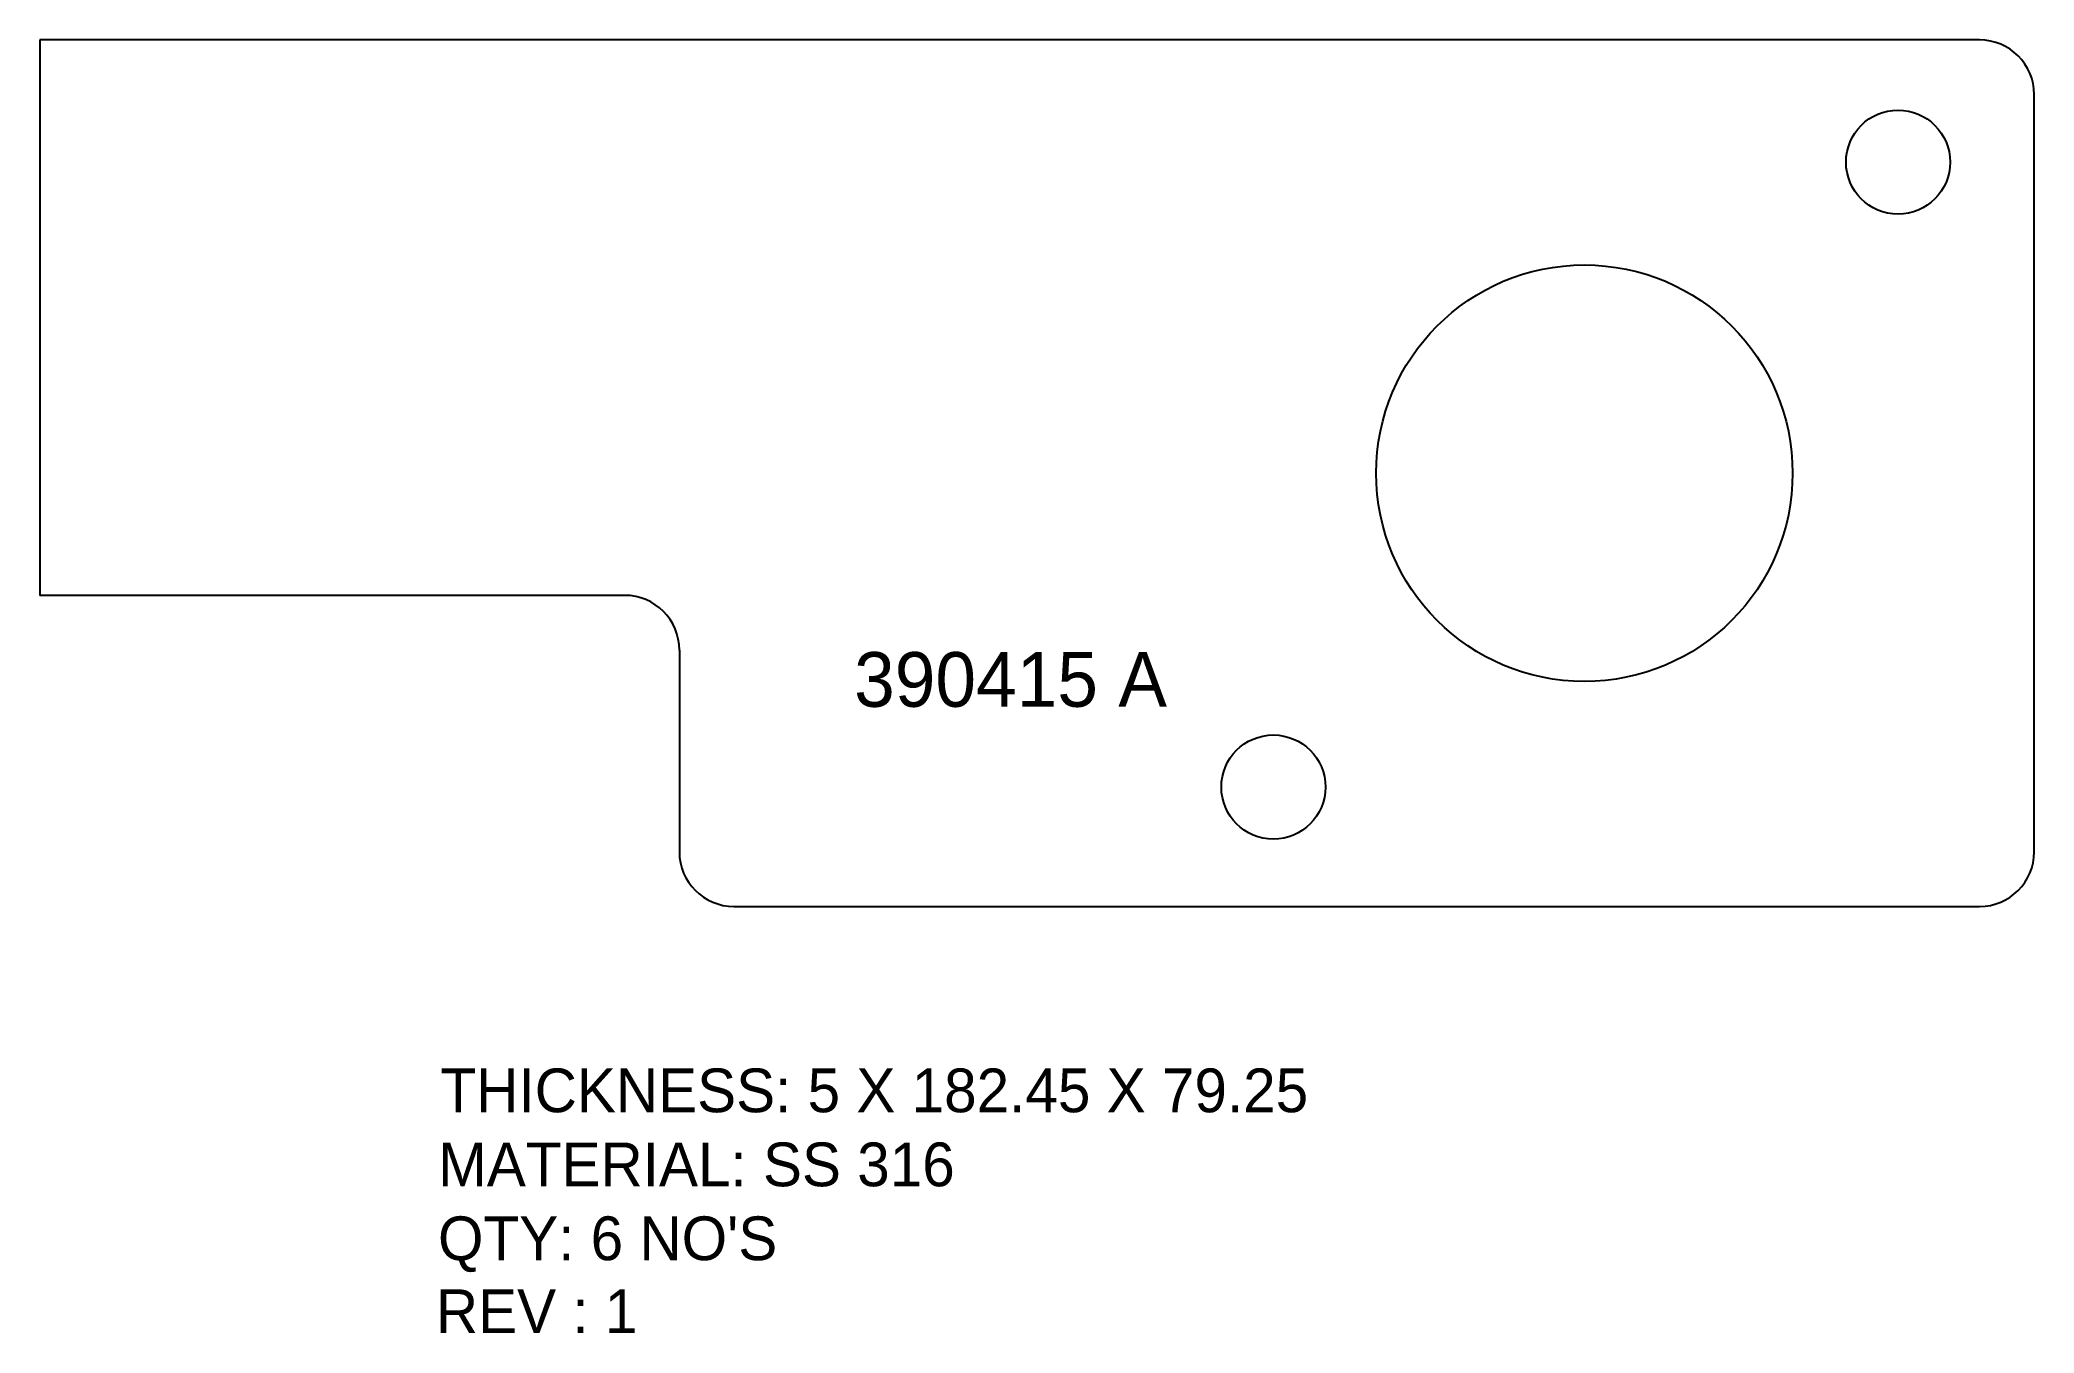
# Model space of a CAD drawing. Header units: inches. Extents: x 2178 to 2360, y 100 to 218.
import ezdxf

# ---------------------------------------------------------------- set-up
doc = ezdxf.new("R2010")
doc.units = ezdxf.units.IN
doc.header["$MEASUREMENT"] = 0
doc.layers.add('LaserCutting', color=3, linetype='Continuous')

msp = doc.modelspace()

# ---------------------------------------------------------------- linework, layer by layer
at = {"layer": 'LaserCutting'}
for p, q in [((2355.33, 218.05), (2177.88, 218.05)), ((2177.88, 218.05), (2177.88, 167.25)), ((2360.33, 143.8), (2360.33, 213.05)), ((2231.38, 167.25), (2177.88, 167.25)), ((2236.38, 162.25), (2236.38, 143.8)), ((2241.38, 138.8), (2355.33, 138.8))]:
    msp.add_line(p, q, dxfattribs=at)
for centre, radius in [((2347.88, 206.87), 4.76), ((2319.18, 178.42), 19.05), ((2290.73, 149.72), 4.76)]:
    msp.add_circle(centre, radius, dxfattribs=at)
for centre, start, end in [((2355.33, 213.05), 360, 90), ((2231.38, 162.25), 360, 90), ((2241.38, 143.8), 180, 270), ((2355.33, 143.8), 270, 0)]:
    msp.add_arc(centre, 5, start, end, dxfattribs=at)

# ---------------------------------------------------------------- texts
at = {"color": 7}
for s, p in [('THICKNESS: 5 X 182.45 X 79.25', (2214.53, 119.98)), ('MATERIAL: SS 316', (2214.31, 113.21)), ("QTY: 6 NO'S", (2214.3, 106.45)), ('REV : 1', (2214.11, 99.78))]:
    msp.add_text(s, height=4, dxfattribs=at).set_placement(p)
at = {"layer": 'LaserCutting', "insert": (2252.37, 162.06), "char_height": 5, "width": 37.7344, "attachment_point": 1}
msp.add_mtext('{\\fCentury Gothic|b0|i0|c0|p18;\\C1;390415 A}', dxfattribs=at)

doc.saveas('drawing.dxf')
